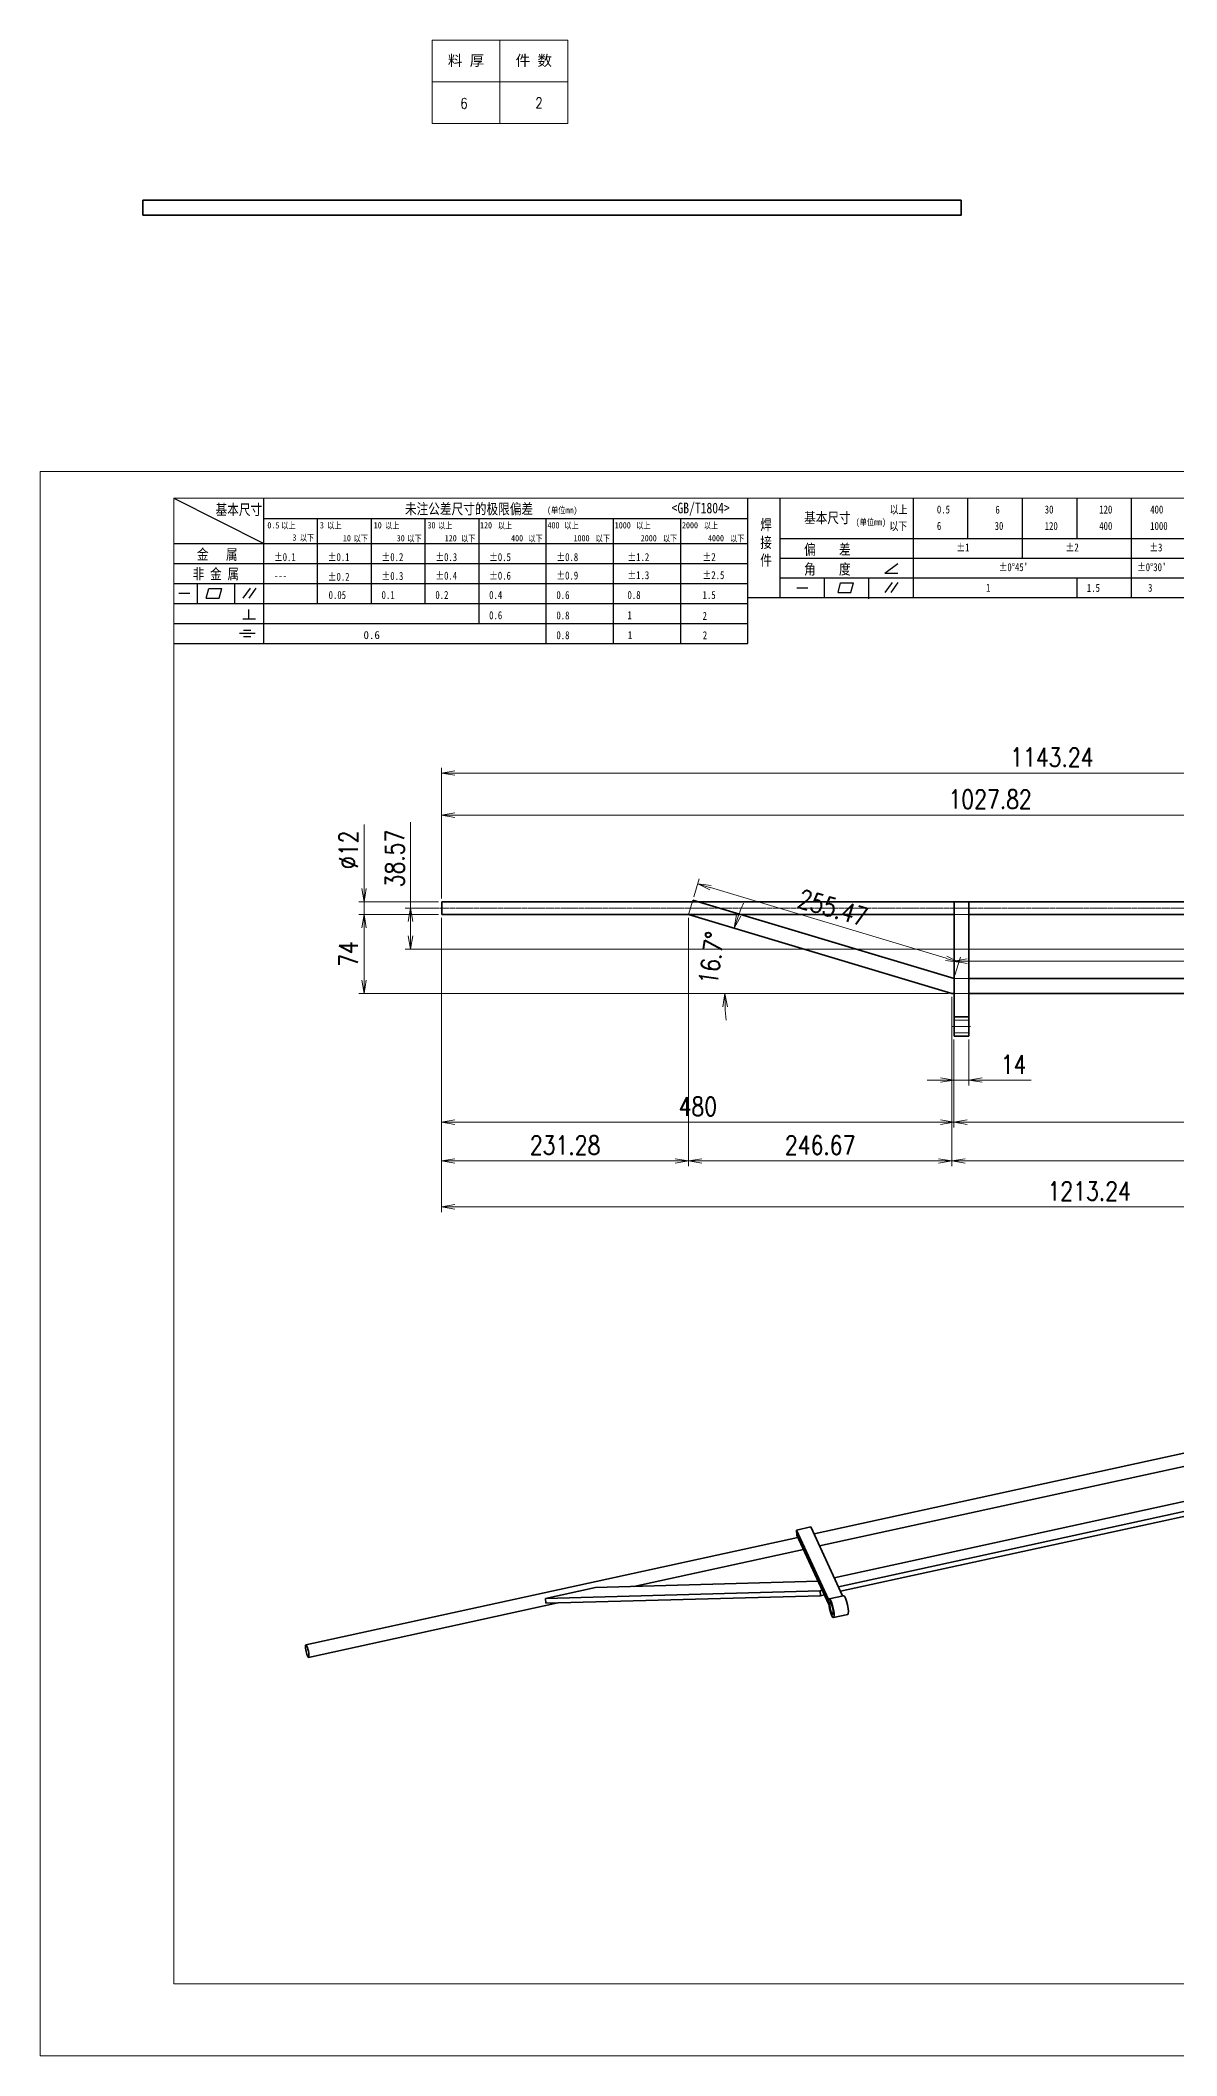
# Model space of a CAD drawing. Header units: millimetres. Extents: x 83639 to 85739, y 1568 to 3511.
# Drawn here: x 83639 to 84703, y 1568 to 3457 of the extents above; entities that cross this region are included whole.
import ezdxf
from ezdxf.enums import TextEntityAlignment as Align

# ---------------------------------------------------------------- set-up
doc = ezdxf.new("R2010")
doc.units = ezdxf.units.MM
doc.header["$LTSCALE"] = 0.5
doc.linetypes.add('AM_ISO02W050x2', pattern=[3.75, 3, -0.75])
doc.linetypes.add('AM_ISO08W050x2', pattern=[9, 6, -0.75, 1.5, -0.75])
for name, color, linetype, lineweight in [('中心线', 2, 'AM_ISO08W050x2', 18), ('图框', 7, 'Continuous', 18), ('标注线', 3, 'Continuous', 18), ('检图用', 1, 'Continuous', 100), ('粗实线', 7, 'Continuous', 35), ('虚线', 1, 'AM_ISO02W050x2', 18)]:
    doc.layers.add(name, color=color, linetype=linetype, lineweight=lineweight)
doc.layers.add('图\\M+19E79\\M+195B6\\M+18E9A', color=7, linetype='Continuous')
doc.layers.add('打印-禁用', color=7, linetype='Continuous', lineweight=15, plot=False)
doc.styles.add('DIM', font='romans.shx', dxfattribs={"width": 0.8, "bigfont": 'bigfont.shx'})
doc.styles.get("Standard").update_dxf_attribs({"font": 'simplex.shx'})
doc.styles.add('国标', font='simfang.ttf', dxfattribs={"width": 0.8})
doc.dimstyles.new('DEH 1-5', dxfattribs={"dimscale": 5, "dimtxt": 3.5, "dimasz": 2.5, "dimexe": 1, "dimexo": 0.625, "dimgap": 1.2, "dimtad": 1, "dimdsep": 46, "dimtxsty": 'DIM', "dimblk": 'OPEN', "dimcen": 0, "dimclrd": 8, "dimclre": 8, "dimclrt": 2, "dimazin": 2, "dimtfac": 0.5, "dimtofl": 0, "dimtmove": 0, "dimatfit": 3, "dimldrblk": 'OPEN', "dimfxl": 0, "dimtolj": 2, "dimlwd": 18, "dimlwe": 13, "dimarcsym": 0})
doc.dimstyles.new('DEH 1-5$0', dxfattribs={"dimscale": 5, "dimtxt": 3.5, "dimasz": 2.5, "dimexe": 1, "dimexo": 0.625, "dimgap": 1.2, "dimtad": 1, "dimdsep": 46, "dimtxsty": 'DIM', "dimblk": 'OPEN', "dimcen": 0, "dimclrd": 8, "dimclre": 8, "dimclrt": 2, "dimazin": 2, "dimtfac": 0.5, "dimtmove": 0, "dimatfit": 3, "dimldrblk": 'OPEN', "dimfxl": 0, "dimtolj": 2, "dimlwd": 13, "dimlwe": 13, "dimarcsym": 0})

# ---------------------------------------------------------------- blocks, each defined once
blk = doc.blocks.new('DEH-PART-A3-1')
at = {"layer": '图\\M+19E79\\M+195B6\\M+18E9A', "color": 9}
for p, q in [((25, 292), (41.88, 283.54)), ((41.88, 264.79), (41.88, 292)), ((132.6, 264.79), (132.6, 292)), ((138.6, 273.38), (138.6, 292)), ((163.6, 284.48), (163.6, 292)), ((173.82, 284.48), (173.82, 292)), ((184.04, 284.48), (184.04, 292)), ((194.26, 284.48), (194.26, 292)), ((204.48, 284.48), (204.48, 292)), ((41.88, 288.22), (132.6, 288.22)), ((51.96, 272.29), (51.96, 288.22)), ((62.04, 272.29), (62.04, 288.22)), ((72.12, 272.29), (72.12, 288.22)), ((82.2, 268.54), (82.2, 288.22)), ((94.8, 264.79), (94.8, 288.22)), ((107.4, 264.79), (107.4, 288.22)), ((120, 264.79), (120, 288.22)), ((25, 283.54), (132.6, 283.54)), ((138.6, 284.48), (255.6, 284.48)), ((163.6, 273.38), (163.6, 284.48)), ((184.04, 280.78), (184.04, 284.48)), ((204.48, 273.38), (204.48, 284.48)), ((25, 279.79), (132.6, 279.79)), ((138.6, 280.78), (255.6, 280.78)), ((158.26, 277.95), (160.66, 279.8)), ((25, 276.04), (132.6, 276.04)), ((29.43, 272.34), (29.43, 276.04)), ((36.42, 272.34), (36.42, 276.04)), ((138.6, 277.08), (255.6, 277.08)), ((146.93, 273.38), (146.93, 277.08)), ((149.48, 274.34), (149.96, 276.13)), ((149.96, 276.13), (152.37, 276.13)), ((151.9, 274.34), (152.37, 276.13)), ((155.26, 273.38), (155.26, 277.08)), ((158.26, 277.95), (160.66, 277.95)), ((158.32, 274.34), (159.66, 276.2)), ((159.4, 274.34), (160.74, 276.2)), ((194.26, 273.38), (194.26, 277.08)), ((25, 272.29), (132.6, 272.29)), ((25.94, 274.19), (28, 274.19)), ((31.1, 273.3), (31.58, 275.09)), ((31.1, 273.3), (33.51, 273.3)), ((31.58, 275.09), (33.99, 275.09)), ((33.51, 273.3), (33.99, 275.09)), ((38.03, 273.3), (39.36, 275.16)), ((39.11, 273.3), (40.45, 275.16)), ((132.6, 273.38), (255.6, 273.38)), ((141.77, 275.23), (143.83, 275.23)), ((149.48, 274.34), (151.9, 274.34)), ((155.26, 273.13), (155.26, 273.38)), ((25, 268.54), (132.6, 268.54)), ((37.93, 269.41), (40.32, 269.41)), ((39.09, 269.41), (39.09, 271.18)), ((25, 264.79), (132.6, 264.79)), ((37.3, 266.69), (40.28, 266.69)), ((38.08, 267.29), (39.43, 267.29)), ((38.08, 266.09), (39.44, 266.09))]:
    blk.add_line(p, q, dxfattribs=at)
at = {"layer": '图框', "linetype": 'Continuous'}
for p, q in [((25, 292), (25, 13.5)), ((415, 292), (25, 292)), ((25, 13.5), (415, 13.5))]:
    blk.add_line(p, q, dxfattribs=at)
at = {"layer": '打印-禁用', "linetype": 'Continuous'}
for p, q in [((0, 297), (0, 0)), ((420, 297), (0, 297)), ((0, 0), (420, 0))]:
    blk.add_line(p, q, dxfattribs=at)
at = {"layer": '图\\M+19E79\\M+195B6\\M+18E9A', "color": 9, "style": '国标', "width": 0.8}
for s, height, p in [('基本尺寸', 2, (32.84, 288.88)), ('未注公差尺寸的极限偏差', 2, (68.32, 289.02)), ('<GB/T1804>', 2, (118.29, 289.19)), ('30', 1.2, (72.55, 286.35)), ('基本尺寸', 2, (143.11, 287.36)), ('以下', 1.5, (159.09, 286.03)), ('以上', 1.5, (159.15, 289.13)), ('0.5', 1.5, (168, 289.16)), ('6', 1.5, (168, 286.08)), ('30', 1.5, (178.82, 286.07)), ('6', 1.5, (178.96, 289.12)), ('30', 1.5, (188.2, 289.15)), ('120', 1.5, (188.2, 286.06)), ('400', 1.5, (198.42, 286.06)), ('120', 1.5, (198.42, 289.15)), ('400', 1.5, (207.97, 289.15)), ('1000', 1.5, (207.97, 286.06)), ('偏    差', 2, (143.11, 281.42)), ('±1', 1.5, (171.67, 282.04)), ('±2', 1.5, (192.12, 282.04)), ('±3', 1.5, (207.8, 282.04)), ('金   属', 2, (29.33, 280.48)), ('±0.1', 1.5, (43.78, 280.23)), ('±0.1', 1.5, (53.86, 280.23)), ('±0.2', 1.5, (63.94, 280.23)), ('±0.3', 1.5, (74.02, 280.23)), ('±0.5', 1.5, (84.1, 280.23)), ('±0.8', 1.5, (96.7, 280.23)), ('±1.2', 1.5, (110.02, 280.23)), ('±2', 1.5, (124.09, 280.23)), ('角    度', 2, (143.11, 277.72)), ("±0%%D45'", 1.5, (179.57, 278.34)), ("±0%%D30'", 1.5, (205.49, 278.34)), ('非 金 属', 2, (28.53, 276.82)), ('---', 1.5, (43.78, 276.81)), ('±0.2', 1.5, (53.86, 276.54)), ('±0.3', 1.5, (63.94, 276.69)), ('±0.4', 1.5, (74.02, 276.75)), ('±0.6', 1.5, (84.1, 276.75)), ('±0.9', 1.5, (96.7, 276.78)), ('±1.3', 1.5, (110.02, 276.84)), ('±2.5', 1.5, (124.09, 276.85)), ('1', 1.5, (177.2, 274.48)), ('1.5', 1.5, (196.1, 274.45)), ('3', 1.5, (207.56, 274.48)), ('0.1', 1.5, (63.94, 273.12)), ('0.2', 1.5, (74.02, 273.13)), ('0.4', 1.5, (84.1, 273.13)), ('0.6', 1.5, (96.7, 273.11)), ('0.8', 1.5, (110.02, 273.13)), ('1.5', 1.5, (124.09, 273.12)), ('0.6', 1.5, (84.1, 269.33)), ('0.8', 1.5, (96.7, 269.3)), ('1', 1.5, (110.02, 269.34)), ('2', 1.5, (124.09, 269.2)), ('0.8', 1.5, (96.7, 265.59)), ('1', 1.5, (110.1, 265.6)), ('2', 1.5, (124.13, 265.57))]:
    blk.add_text(s, height=height, dxfattribs=at).set_placement(p)
at = {"layer": '图\\M+19E79\\M+195B6\\M+18E9A', "color": 9, "lineweight": 15, "style": '国标', "width": 0.8}
for s, p in [('0.5', (42.54, 286.35)), ('以上', (45.15, 286.3)), ('3', (52.39, 286.35)), ('以上', (53.76, 286.3)), ('10', (62.47, 286.35)), ('以上', (64.6, 286.3)), ('以上', (74.53, 286.3)), ('120', (82.39, 286.35)), ('以上', (85.72, 286.3)), ('400', (95.03, 286.35)), ('(单位mm)', (94.95, 289.19)), ('以上', (98.19, 286.3)), ('1000', (107.63, 286.35)), ('以上', (111.67, 286.3)), ('2000', (120.23, 286.35)), ('以上', (124.31, 286.3)), ('(单位mm)', (152.78, 286.95)), ('3', (47.24, 284.06)), ('以下', (48.61, 284.01)), ('10', (56.7, 283.92)), ('以下', (58.69, 283.87)), ('30', (66.78, 283.92)), ('以下', (68.77, 283.87)), ('120', (75.77, 283.92)), ('以下', (78.85, 283.87)), ('400', (88.21, 283.92)), ('以下', (91.45, 283.87)), ('1000', (99.92, 283.92)), ('以下', (104.05, 283.87)), ('2000', (112.5, 283.92)), ('以下', (116.65, 283.87)), ('4000', (125.1, 283.92)), ('以下', (129.25, 283.87))]:
    blk.add_text(s, height=1.2, dxfattribs=at).set_placement(p)
at = {"layer": '图\\M+19E79\\M+195B6\\M+18E9A', "color": 9, "lineweight": 13, "style": '国标'}
blk.add_text('0.6', height=1.5, dxfattribs=at).set_placement((60.56, 265.61))
at = {"layer": '图\\M+19E79\\M+195B6\\M+18E9A', "color": 9, "style": '国标'}
for s, insert, char_height, width, attachment_point in [('焊\\P接\\P件', (134.9, 288.05), 2, 3.1877, 1), ('0.05', (54.02, 273.09), 1.5, 5.1982, 7)]:
    blk.add_mtext(s, dxfattribs=dict(at, insert=insert, char_height=char_height, width=width, attachment_point=attachment_point))
blk = doc.blocks.new('_Open')
at = {"color": 0, "linetype": 'ByBlock', "lineweight": -2}
for p, q in [((-1, 0.17), (0, 0)), ((-1, -0.17), (0, 0)), ((0, 0), (-1, 0))]:
    blk.add_line(p, q, dxfattribs=at)
blk = doc.blocks.new('*D9')
at = {"layer": 'Defpoints', "color": 0, "transparency": 16777216}
for p in [(84494.6, 2523.9), (84508.6, 2523.9), (84508.6, 2482.7)]:
    blk.add_point(p, dxfattribs=at)
at = {"layer": '标注线', "color": 8, "lineweight": 13, "transparency": 16777216}
for p, q in [((84494.6, 2520.8), (84494.6, 2477.7)), ((84508.6, 2520.8), (84508.6, 2477.7)), ((84482.1, 2482.7), (84469.6, 2482.7)), ((84494.6, 2482.7), (84508.6, 2482.7)), ((84521.1, 2482.7), (84567, 2482.7))]:
    blk.add_line(p, q, dxfattribs=at)
at = {"layer": '标注线', "color": 8, "lineweight": 13, "transparency": 16777216, "xscale": 12.5, "yscale": 12.5, "zscale": 12.5}
blk.add_blockref('_Open', (84494.6, 2482.7), dxfattribs=at)
at = {"layer": '标注线', "color": 8, "lineweight": 13, "transparency": 16777216, "xscale": 12.5, "yscale": 12.5, "zscale": 12.5, "rotation": 180}
blk.add_blockref('_Open', (84508.6, 2482.7), dxfattribs=at)
at = {"layer": '标注线', "color": 2, "transparency": 16777216, "insert": (84550.3, 2497.4), "char_height": 17.5, "attachment_point": 5, "style": 'DIM'}
blk.add_mtext('\\A2;14', dxfattribs=at)
blk = doc.blocks.new('*D15')
at = {"layer": 'Defpoints', "color": 0, "transparency": 16777216}
for p in [(84014.6, 2637.9), (84494.6, 2523.9), (84494.6, 2443.2)]:
    blk.add_point(p, dxfattribs=at)
at = {"layer": '标注线', "color": 8, "lineweight": 13, "transparency": 16777216}
for p, q in [((84014.6, 2634.8), (84014.6, 2438.2)), ((84494.6, 2520.8), (84494.6, 2438.2)), ((84027.1, 2443.2), (84482.1, 2443.2))]:
    blk.add_line(p, q, dxfattribs=at)
at = {"layer": '标注线', "color": 8, "lineweight": 13, "transparency": 16777216, "xscale": 12.5, "yscale": 12.5, "zscale": 12.5, "rotation": 180}
blk.add_blockref('_Open', (84014.6, 2443.2), dxfattribs=at)
at = {"layer": '标注线', "color": 8, "lineweight": 13, "transparency": 16777216, "xscale": 12.5, "yscale": 12.5, "zscale": 12.5}
blk.add_blockref('_Open', (84494.6, 2443.2), dxfattribs=at)
at = {"layer": '标注线', "color": 2, "transparency": 16777216, "insert": (84254.6, 2457.9), "char_height": 17.5, "attachment_point": 5, "style": 'DIM'}
blk.add_mtext('\\A2;480', dxfattribs=at)
blk = doc.blocks.new('*D16')
at = {"layer": 'Defpoints', "color": 0, "transparency": 16777216}
for p in [(84494.6, 2523.9), (84994.6, 2523.9), (84994.6, 2443.2)]:
    blk.add_point(p, dxfattribs=at)
at = {"layer": '标注线', "color": 8, "lineweight": 13, "transparency": 16777216}
for p, q in [((84494.6, 2520.8), (84494.6, 2438.2)), ((84994.6, 2520.8), (84994.6, 2438.2)), ((84507.1, 2443.2), (84982.1, 2443.2))]:
    blk.add_line(p, q, dxfattribs=at)
at = {"layer": '标注线', "color": 8, "lineweight": 13, "transparency": 16777216, "xscale": 12.5, "yscale": 12.5, "zscale": 12.5, "rotation": 180}
blk.add_blockref('_Open', (84494.6, 2443.2), dxfattribs=at)
at = {"layer": '标注线', "color": 8, "lineweight": 13, "transparency": 16777216, "xscale": 12.5, "yscale": 12.5, "zscale": 12.5}
blk.add_blockref('_Open', (84994.6, 2443.2), dxfattribs=at)
at = {"layer": '标注线', "color": 2, "transparency": 16777216, "insert": (84744.6, 2457.9), "char_height": 17.5, "attachment_point": 5, "style": 'DIM'}
blk.add_mtext('\\A2;500', dxfattribs=at)
blk = doc.blocks.new('*D18')
at = {"layer": 'Defpoints', "color": 0, "transparency": 16777216}
for p in [(84014.6, 2637.9), (85227.9, 2600.4), (85227.9, 2363.8)]:
    blk.add_point(p, dxfattribs=at)
at = {"layer": '标注线', "color": 8, "lineweight": 13, "transparency": 16777216}
for p, q in [((84014.6, 2634.8), (84014.6, 2358.8)), ((85227.9, 2597.3), (85227.9, 2358.8)), ((84027.1, 2363.8), (85215.4, 2363.8))]:
    blk.add_line(p, q, dxfattribs=at)
at = {"layer": '标注线', "color": 8, "lineweight": 13, "transparency": 16777216, "xscale": 12.5, "yscale": 12.5, "zscale": 12.5, "rotation": 180}
blk.add_blockref('_Open', (84014.6, 2363.8), dxfattribs=at)
at = {"layer": '标注线', "color": 8, "lineweight": 13, "transparency": 16777216, "xscale": 12.5, "yscale": 12.5, "zscale": 12.5}
blk.add_blockref('_Open', (85227.9, 2363.8), dxfattribs=at)
at = {"layer": '标注线', "color": 2, "transparency": 16777216, "insert": (84621.3, 2378.6), "char_height": 17.5, "attachment_point": 5, "style": 'DIM'}
blk.add_mtext('\\A2;1213.24', dxfattribs=at)
blk = doc.blocks.new('*D24')
at = {"layer": 'Defpoints', "color": 0, "transparency": 16777216}
for p in [(83941.9, 2649.9), (84014.6, 2649.9), (84014.6, 2637.9)]:
    blk.add_point(p, dxfattribs=at)
at = {"layer": '标注线', "color": 8, "lineweight": 13, "transparency": 16777216}
for p, q in [((83941.9, 2662.4), (83941.9, 2722.2)), ((84011.5, 2649.9), (83936.9, 2649.9)), ((83941.9, 2637.9), (83941.9, 2649.9)), ((84011.5, 2637.9), (83936.9, 2637.9)), ((83941.9, 2625.4), (83941.9, 2612.9))]:
    blk.add_line(p, q, dxfattribs=at)
at = {"layer": '标注线', "color": 8, "lineweight": 13, "transparency": 16777216, "xscale": 12.5, "yscale": 12.5, "zscale": 12.5}
for p, rotation in [((83941.9, 2649.9), 270), ((83941.9, 2637.9), 90)]:
    blk.add_blockref('_Open', p, dxfattribs=dict(at, rotation=rotation))
at = {"layer": '标注线', "color": 2, "transparency": 16777216, "insert": (83927.2, 2698.6), "char_height": 17.5, "attachment_point": 5, "rotation": 90, "style": 'DIM'}
blk.add_mtext('\\A2;%%c12', dxfattribs=at)
blk = doc.blocks.new('*D25')
at = {"layer": 'Defpoints', "color": 0, "transparency": 16777216}
for p in [(84492.6, 2563.9), (85003.6, 2563.9), (85003.6, 2406.8)]:
    blk.add_point(p, dxfattribs=at)
at = {"layer": '标注线', "color": 8, "lineweight": 13, "transparency": 16777216}
for p, q in [((84492.6, 2560.8), (84492.6, 2401.8)), ((85003.6, 2560.8), (85003.6, 2401.8)), ((84505.1, 2406.8), (84991.1, 2406.8))]:
    blk.add_line(p, q, dxfattribs=at)
at = {"layer": '标注线', "color": 8, "lineweight": 13, "transparency": 16777216, "xscale": 12.5, "yscale": 12.5, "zscale": 12.5, "rotation": 180}
blk.add_blockref('_Open', (84492.6, 2406.8), dxfattribs=at)
at = {"layer": '标注线', "color": 8, "lineweight": 13, "transparency": 16777216, "xscale": 12.5, "yscale": 12.5, "zscale": 12.5}
blk.add_blockref('_Open', (85003.6, 2406.8), dxfattribs=at)
at = {"layer": '标注线', "color": 2, "transparency": 16777216, "insert": (84748.1, 2421.6), "char_height": 17.5, "attachment_point": 5, "style": 'DIM'}
blk.add_mtext('\\A2;511.05', dxfattribs=at)
blk = doc.blocks.new('*D26')
at = {"layer": 'Defpoints', "color": 0, "transparency": 16777216}
for p in [(84245.9, 2637.9), (84492.6, 2563.9), (84492.6, 2406.8)]:
    blk.add_point(p, dxfattribs=at)
at = {"layer": '标注线', "color": 8, "lineweight": 13, "transparency": 16777216}
for p, q in [((84245.9, 2634.8), (84245.9, 2401.8)), ((84492.6, 2560.8), (84492.6, 2401.8)), ((84258.4, 2406.8), (84480.1, 2406.8))]:
    blk.add_line(p, q, dxfattribs=at)
at = {"layer": '标注线', "color": 8, "lineweight": 13, "transparency": 16777216, "xscale": 12.5, "yscale": 12.5, "zscale": 12.5, "rotation": 180}
blk.add_blockref('_Open', (84245.9, 2406.8), dxfattribs=at)
at = {"layer": '标注线', "color": 8, "lineweight": 13, "transparency": 16777216, "xscale": 12.5, "yscale": 12.5, "zscale": 12.5}
blk.add_blockref('_Open', (84492.6, 2406.8), dxfattribs=at)
at = {"layer": '标注线', "color": 2, "transparency": 16777216, "insert": (84369.2, 2421.6), "char_height": 17.5, "attachment_point": 5, "style": 'DIM'}
blk.add_mtext('\\A2;246.67', dxfattribs=at)
blk = doc.blocks.new('*D27')
at = {"layer": 'Defpoints', "color": 0, "transparency": 16777216}
for p in [(84014.6, 2637.9), (84245.9, 2637.9), (84245.9, 2406.8)]:
    blk.add_point(p, dxfattribs=at)
at = {"layer": '标注线', "color": 8, "lineweight": 13, "transparency": 16777216}
for p, q in [((84014.6, 2634.8), (84014.6, 2401.8)), ((84245.9, 2634.8), (84245.9, 2401.8)), ((84027.1, 2406.8), (84233.4, 2406.8))]:
    blk.add_line(p, q, dxfattribs=at)
at = {"layer": '标注线', "color": 8, "lineweight": 13, "transparency": 16777216, "xscale": 12.5, "yscale": 12.5, "zscale": 12.5, "rotation": 180}
blk.add_blockref('_Open', (84014.6, 2406.8), dxfattribs=at)
at = {"layer": '标注线', "color": 8, "lineweight": 13, "transparency": 16777216, "xscale": 12.5, "yscale": 12.5, "zscale": 12.5}
blk.add_blockref('_Open', (84245.9, 2406.8), dxfattribs=at)
at = {"layer": '标注线', "color": 2, "transparency": 16777216, "insert": (84130.3, 2421.6), "char_height": 17.5, "attachment_point": 5, "style": 'DIM'}
blk.add_mtext('\\A2;231.28', dxfattribs=at)
blk = doc.blocks.new('*D38')
at = {"layer": 'Defpoints', "color": 0, "transparency": 16777216}
for p in [(84014.6, 2731.1), (84014.6, 2649.9), (85042.5, 2637.9)]:
    blk.add_point(p, dxfattribs=at)
at = {"layer": '标注线', "color": 8, "lineweight": 13, "transparency": 16777216}
for p, q in [((84014.6, 2653), (84014.6, 2736.1)), ((85030, 2731.1), (84027.1, 2731.1)), ((85042.5, 2641), (85042.5, 2736.1))]:
    blk.add_line(p, q, dxfattribs=at)
at = {"layer": '标注线', "color": 8, "lineweight": 13, "transparency": 16777216, "xscale": 12.5, "yscale": 12.5, "zscale": 12.5, "rotation": 180}
blk.add_blockref('_Open', (84014.6, 2731.1), dxfattribs=at)
at = {"layer": '标注线', "color": 8, "lineweight": 13, "transparency": 16777216, "xscale": 12.5, "yscale": 12.5, "zscale": 12.5}
blk.add_blockref('_Open', (85042.5, 2731.1), dxfattribs=at)
at = {"layer": '标注线', "color": 2, "transparency": 16777216, "insert": (84528.5, 2745.9), "char_height": 17.5, "attachment_point": 5, "style": 'DIM'}
blk.add_mtext('\\A2;1027.82', dxfattribs=at)
blk = doc.blocks.new('*D40')
at = {"layer": 'Defpoints', "color": 0, "transparency": 16777216}
for p in [(83985.5, 2643.9), (84014.6, 2643.9), (85084.9, 2605.3)]:
    blk.add_point(p, dxfattribs=at)
at = {"layer": '标注线', "color": 8, "lineweight": 13, "transparency": 16777216}
for p, q in [((83985.5, 2643.9), (83985.5, 2724.4)), ((84011.5, 2643.9), (83980.5, 2643.9)), ((83985.5, 2617.8), (83985.5, 2631.4)), ((85081.8, 2605.3), (83980.5, 2605.3))]:
    blk.add_line(p, q, dxfattribs=at)
at = {"layer": '标注线', "color": 8, "lineweight": 13, "transparency": 16777216, "xscale": 12.5, "yscale": 12.5, "zscale": 12.5}
for p, rotation in [((83985.5, 2643.9), 90), ((83985.5, 2605.3), 270)]:
    blk.add_blockref('_Open', p, dxfattribs=dict(at, rotation=rotation))
at = {"layer": '标注线', "color": 2, "transparency": 16777216, "insert": (83970.7, 2690.4), "char_height": 17.5, "attachment_point": 5, "rotation": 90, "style": 'DIM'}
blk.add_mtext('\\A2;38.57', dxfattribs=at)
blk = doc.blocks.new('*D41')
at = {"layer": 'Defpoints', "color": 0, "transparency": 16777216}
for p in [(85157.9, 2770.5), (85157.9, 2734.3), (84014.6, 2649.9)]:
    blk.add_point(p, dxfattribs=at)
at = {"layer": '标注线', "color": 8, "lineweight": 13, "transparency": 16777216}
for p, q in [((84014.6, 2653), (84014.6, 2775.5)), ((84027.1, 2770.5), (85145.4, 2770.5)), ((85157.9, 2737.5), (85157.9, 2775.5))]:
    blk.add_line(p, q, dxfattribs=at)
at = {"layer": '标注线', "color": 8, "lineweight": 13, "transparency": 16777216, "xscale": 12.5, "yscale": 12.5, "zscale": 12.5, "rotation": 180}
blk.add_blockref('_Open', (84014.6, 2770.5), dxfattribs=at)
at = {"layer": '标注线', "color": 8, "lineweight": 13, "transparency": 16777216, "xscale": 12.5, "yscale": 12.5, "zscale": 12.5}
blk.add_blockref('_Open', (85157.9, 2770.5), dxfattribs=at)
at = {"layer": '标注线', "color": 2, "transparency": 16777216, "insert": (84586.3, 2785.3), "char_height": 17.5, "attachment_point": 5, "style": 'DIM'}
blk.add_mtext('\\A2;1143.24', dxfattribs=at)
blk = doc.blocks.new('*D42')
at = {"layer": 'Defpoints', "color": 0, "transparency": 16777216}
for p in [(84245.9, 2637.9), (84283.8, 2605), (84492.6, 2563.9), (84492.6, 2563.9), (84494.6, 2563.9)]:
    blk.add_point(p, dxfattribs=at)
at = {"layer": '标注线', "color": 8, "lineweight": 13, "transparency": 16777216}
blk.add_line((84489.5, 2563.9), (84274.8, 2563.9), dxfattribs=at)
at = {"layer": '标注线', "color": 8, "lineweight": 18, "transparency": 16777216}
for start, end in [(156.5679, 159.9343), (183.3664, 186.7329)]:
    blk.add_arc((84492.6, 2563.9), 212.8, start, end, dxfattribs=at)
at = {"layer": '标注线', "color": 8, "lineweight": 18, "transparency": 16777216, "xscale": 12.5, "yscale": 12.5, "zscale": 12.5}
for p, rotation in [((84288.8, 2625.1), 251.6175325570507), ((84279.8, 2563.9), 91.68322320897835)]:
    blk.add_blockref('_Open', p, dxfattribs=dict(at, rotation=rotation))
at = {"layer": '标注线', "color": 2, "transparency": 16777216, "insert": (84267.5, 2597), "char_height": 17.5, "attachment_point": 5, "rotation": 81.6504, "style": 'DIM'}
blk.add_mtext('\\A2;16.7°', dxfattribs=at)
blk = doc.blocks.new('*D46')
at = {"layer": 'Defpoints', "color": 0, "transparency": 16777216}
for p in [(84014.6, 2637.9), (83941.9, 2563.9), (84492.6, 2563.9)]:
    blk.add_point(p, dxfattribs=at)
at = {"layer": '标注线', "color": 8, "lineweight": 13, "transparency": 16777216}
for p, q in [((84011.5, 2637.9), (83936.9, 2637.9)), ((83941.9, 2625.4), (83941.9, 2576.4)), ((84489.5, 2563.9), (83936.9, 2563.9))]:
    blk.add_line(p, q, dxfattribs=at)
at = {"layer": '标注线', "color": 8, "lineweight": 13, "transparency": 16777216, "xscale": 12.5, "yscale": 12.5, "zscale": 12.5}
for p, rotation in [((83941.9, 2637.9), 90), ((83941.9, 2563.9), 270)]:
    blk.add_blockref('_Open', p, dxfattribs=dict(at, rotation=rotation))
at = {"layer": '标注线', "color": 2, "transparency": 16777216, "insert": (83927.2, 2600.9), "char_height": 17.5, "attachment_point": 5, "rotation": 90, "style": 'DIM'}
blk.add_mtext('\\A2;74', dxfattribs=at)
blk = doc.blocks.new('*D47')
at = {"layer": 'Defpoints', "color": 0, "transparency": 16777216}
for p in [(84249.9, 2651.3), (84499.2, 2593.2), (84494.6, 2577.9)]:
    blk.add_point(p, dxfattribs=at)
at = {"layer": '标注线', "color": 8, "lineweight": 13, "transparency": 16777216}
for p, q in [((84250.8, 2654.3), (84256, 2671.4)), ((84266.5, 2663.1), (84487.3, 2596.8)), ((84495.5, 2580.9), (84500.7, 2598))]:
    blk.add_line(p, q, dxfattribs=at)
at = {"layer": '标注线', "color": 8, "lineweight": 13, "transparency": 16777216, "xscale": 12.5, "yscale": 12.5, "zscale": 12.5}
for p, rotation in [((84254.5, 2666.6), 163.3007557660218), ((84499.2, 2593.2), 343.3007557660217)]:
    blk.add_blockref('_Open', p, dxfattribs=dict(at, rotation=rotation))
at = {"layer": '标注线', "color": 2, "transparency": 16777216, "insert": (84381.1, 2644.1), "char_height": 17.5, "attachment_point": 5, "rotation": 343.3008, "style": 'DIM'}
blk.add_mtext('\\A2;255.47', dxfattribs=at)
blk = doc.blocks.new('*D48')
at = {"layer": 'Defpoints', "color": 0, "transparency": 16777216}
for p in [(85003.6, 2594.1), (84494.6, 2577.9), (85003.6, 2577.9)]:
    blk.add_point(p, dxfattribs=at)
at = {"layer": '标注线', "color": 8, "lineweight": 13, "transparency": 16777216}
for p, q in [((84494.6, 2581), (84494.6, 2599.1)), ((84507.1, 2594.1), (84991.1, 2594.1)), ((85003.6, 2581), (85003.6, 2599.1))]:
    blk.add_line(p, q, dxfattribs=at)
at = {"layer": '标注线', "color": 8, "lineweight": 13, "transparency": 16777216, "xscale": 12.5, "yscale": 12.5, "zscale": 12.5, "rotation": 180}
blk.add_blockref('_Open', (84494.6, 2594.1), dxfattribs=at)
at = {"layer": '标注线', "color": 8, "lineweight": 13, "transparency": 16777216, "xscale": 12.5, "yscale": 12.5, "zscale": 12.5}
blk.add_blockref('_Open', (85003.6, 2594.1), dxfattribs=at)
at = {"layer": '标注线', "color": 2, "transparency": 16777216, "insert": (84749.1, 2608.9), "char_height": 17.5, "attachment_point": 5, "style": 'DIM'}
blk.add_mtext('\\A2;509', dxfattribs=at)
blk = doc.blocks.new('*T49')
at = {"color": 0, "linetype": 'ByBlock', "lineweight": -2, "transparency": 16777216}
for p, q in [((0, 0), (127, 0)), ((0, 0), (0, -78)), ((63.5, 0), (63.5, -78)), ((127, 0), (127, -78)), ((0, -39), (127, -39)), ((0, -78), (127, -78))]:
    blk.add_line(p, q, dxfattribs=at)
at = {"color": 0, "transparency": 16777216, "char_height": 10, "width": 60.5, "attachment_point": 5}
for s, insert in [('{\\fSimSun|b0|i0|c134|p2;料 厚}', (31.75, -19.5)), ('{\\fSimSun|b0|i0|c134|p2;件 数}', (95.25, -19.5))]:
    blk.add_mtext(s, dxfattribs=dict(at, insert=insert))
blk = doc.blocks.new('拆图参数')
blk.add_blockref('*T49', (-63.5, 78))
at = {"style": 'DIM', "width": 0.8}
blk.add_attdef('6', text='', height=10, dxfattribs=at).set_placement((-37.1, 18.9), align=Align.MIDDLE_LEFT)
blk.add_attdef('1', text='', height=10, dxfattribs=at).set_placement((36.6, 19.3), align=Align.MIDDLE_CENTER)

msp = doc.modelspace()

# ---------------------------------------------------------------- linework, layer by layer
at = {"layer": '中心线'}
msp.add_line((84000.424, 2643.914), (85073.456, 2643.914), dxfattribs=at)
at = {"layer": '中心线', "ltscale": 0.42002}
msp.add_line((84510.034, 2532.914), (84493.233, 2532.914), dxfattribs=at)
at = {"layer": '标注线'}
msp.add_line((84245.913, 2637.914), (84249.935, 2651.323), dxfattribs=at)
at = {"layer": '粗实线', "ltscale": 0.15}
for p, q in [((84014.634, 2643.914), (84014.634, 2649.914)), ((84014.634, 2637.914), (84014.634, 2643.914))]:
    msp.add_line(p, q, dxfattribs=at)
at = {"layer": '粗实线'}
for p, q in [((84014.634, 2649.914), (85037.355, 2649.914)), ((84494.634, 2577.914), (84249.935, 2651.323)), ((84494.634, 2541.914), (84494.634, 2649.914)), ((84508.634, 2541.914), (84508.634, 2649.914)), ((84014.634, 2637.914), (84494.634, 2637.914)), ((84294.634, 2637.914), (84245.913, 2637.914)), ((84492.579, 2563.914), (84245.913, 2637.914)), ((84508.634, 2637.914), (84994.634, 2637.914)), ((84994.634, 2577.914), (84508.634, 2577.914)), ((84508.634, 2563.914), (84994.634, 2563.914)), ((84363.507, 2057.183), (84828.186, 2158.665)), ((84368.651, 2046.024), (84833.33, 2147.506)), ((84847.141, 2117.546), (84382.462, 2016.065)), ((84386.353, 2007.625), (84851.031, 2109.107)), ((84388.311, 2003.376), (84852.99, 2104.858)), ((84377.073, 1995.677), (84347.06, 2060.784)), ((84390.293, 1999.076), (84360.495, 2063.718)), ((83887.353, 1953.195), (84348.376, 2053.879)), ((84194.553, 2008.002), (84353.52, 2042.719)), ((84347.322, 2056.165), (84377.335, 1991.058)), ((84158.733, 2007.016), (84111.979, 1996.805)), ((84369.249, 2003.89), (84111.979, 1996.805)), ((84367.331, 2012.76), (84158.733, 2007.016)), ((83889.914, 1941.472), (84123.559, 1992.498)), ((84369.511, 1999.271), (84112.24, 1992.186))]:
    msp.add_line(p, q, dxfattribs=at)
at = {"layer": '粗实线', "ltscale": 0.35}
for p, q in [((84508.634, 2649.914), (84494.634, 2649.914)), ((84508.634, 2541.914), (84494.634, 2541.914)), ((84508.634, 2523.914), (84494.634, 2523.914))]:
    msp.add_line(p, q, dxfattribs=at)
at = {"layer": '粗实线', "ltscale": 0.051369}
msp.add_line((84492.579, 2563.914), (84494.634, 2563.914), dxfattribs=at)
at = {"layer": '粗实线', "ltscale": 0.225}
for p, q in [((84494.634, 2541.914), (84494.634, 2532.914)), ((84494.634, 2532.914), (84494.634, 2523.914)), ((84508.634, 2541.914), (84508.634, 2532.914)), ((84508.634, 2532.914), (84508.634, 2523.914))]:
    msp.add_line(p, q, dxfattribs=at)
at = {"layer": '粗实线', "ltscale": 0.343783}
for p, q in [((84360.495, 2063.718), (84347.06, 2060.784)), ((84391.241, 1999.284), (84377.807, 1996.35)), ((84395.082, 1981.698), (84381.647, 1978.764))]:
    msp.add_line(p, q, dxfattribs=at)
at = {"layer": '粗实线', "ltscale": 0.115662}
for p, q in [((84347.06, 2060.784), (84347.322, 2056.165)), ((84369.249, 2003.89), (84369.511, 1999.271)), ((84111.979, 1996.805), (84112.24, 1992.186))]:
    msp.add_line(p, q, dxfattribs=at)
at = {"layer": '粗实线', "ltscale": 0.050457}
msp.add_line((84369.249, 2003.89), (84371.221, 2004.32), dxfattribs=at)
at = {"layer": '粗实线', "ltscale": 0.093875}
msp.add_line((84369.511, 1999.271), (84373.18, 2000.072), dxfattribs=at)
at = {"layer": '粗实线', "ltscale": 0.007618}
msp.add_line((84377.371, 1995.742), (84377.073, 1995.677), dxfattribs=at)
at = {"layer": '粗实线', "ltscale": 0.067469}
msp.add_line((84377.073, 1995.677), (84377.226, 1992.982), dxfattribs=at)
at = {"layer": '粗实线', "ltscale": 0.048192}
msp.add_line((84377.226, 1992.982), (84377.335, 1991.058), dxfattribs=at)
at = {"layer": '粗实线', "ltscale": 0.001769}
msp.add_line((84377.335, 1991.058), (84377.404, 1991.073), dxfattribs=at)
at = {"layer": '粗实线'}
msp.add_lwpolyline([(83734.723, 3293.446), (84501.193, 3293.446), (84501.193, 3307.446), (83734.723, 3307.446)], close=True, dxfattribs=at)
for centre, major_axis, start_param, end_param in [((84379.727, 1987.557), (-1.92, 8.793), 6.28316085, 9.4248171), ((84379.727, 1987.557), (-1.92, 8.793), 5.57789705, 6.28316085), ((84379.727, 1987.557), (1.28, -5.862), 3.14159203, 6.07789705), ((84379.727, 1987.557), (1.28, -5.862), 2.93630439, 3.14159203), ((84379.727, 1987.557), (-1.28, 5.862), 3.14159203, 6.07789705), ((84379.727, 1987.557), (-1.92, 8.793), 3.14163179, 5.57789705), ((84393.162, 1990.491), (-1.92, 8.793), 3.14163179, 6.28316085), ((84379.727, 1987.557), (-1.28, 5.862), 2.93630439, 3.14159203), ((83888.634, 1947.334), (1.28, -5.862), 3.14163179, 6.28322445), ((83888.634, 1947.334), (1.28, -5.862), 2.43630439, 3.14163179), ((83888.634, 1947.334), (1.28, -5.862), 0.00003914, 2.43630439)]:
    msp.add_ellipse(centre, major_axis=major_axis, ratio=0.18764012, start_param=start_param, end_param=end_param, dxfattribs=at)
at = {"layer": '虚线', "ltscale": 0.35}
for p, q in [((84494.634, 2637.914), (84508.634, 2637.914)), ((84508.634, 2577.914), (84494.634, 2577.914)), ((84494.634, 2563.914), (84508.634, 2563.914)), ((84508.634, 2541.914), (84494.634, 2541.914)), ((84508.634, 2538.914), (84494.634, 2538.914)), ((84508.634, 2526.914), (84494.634, 2526.914))]:
    msp.add_line(p, q, dxfattribs=at)

# ---------------------------------------------------------------- block references
at = {"layer": '标注线'}
msp.add_blockref('拆图参数', (84069.216, 3379.414), dxfattribs=at).add_auto_attribs({'1': '2', '6': '6'})
at = {"layer": '检图用', "color": 7, "xscale": 5, "yscale": 5, "zscale": 5}
msp.add_blockref('DEH-PART-A3-1', (83638.604, 1568.051), dxfattribs=at)

# ---------------------------------------------------------------- dimensions: what is measured, and where the dimension line sits
at = {"layer": '标注线'}
for base, p1, p2, picture, middle in [((85157.876, 2770.511), (84014.634, 2649.914), (85157.876, 2734.346), '*D41', (84586.255, 2785.261)), ((84014.634, 2731.131), (85042.45, 2637.914), (84014.634, 2649.914), '*D38', (84528.542, 2745.881)), ((84494.634, 2443.197), (84014.634, 2637.914), (84494.634, 2523.914), '*D15', (84254.634, 2457.947)), ((85227.876, 2363.843), (84014.634, 2637.914), (85227.876, 2600.426), '*D18', (84621.255, 2378.593)), ((84245.913, 2406.842), (84014.634, 2637.914), (84245.913, 2637.914), '*D27', (84130.273, 2421.592)), ((84492.579, 2406.842), (84245.913, 2637.914), (84492.579, 2563.914), '*D26', (84369.246, 2421.592)), ((85003.634, 2594.127), (84494.634, 2577.914), (85003.634, 2577.914), '*D48', (84749.134, 2608.877)), ((85003.634, 2406.8418), (84492.5792, 2563.9136), (85003.634, 2563.9136), '*D25', (84748.1066, 2421.5918)), ((84508.634, 2482.661), (84494.634, 2523.914), (84508.634, 2523.914), '*D9', (84550.301, 2497.411)), ((84994.634, 2443.197), (84494.634, 2523.914), (84994.634, 2523.914), '*D16', (84744.634, 2457.947))]:
    dim = msp.add_linear_dim(base=base, p1=p1, p2=p2, dimstyle='DEH 1-5$0', dxfattribs=at)
    dim.commit()
    dim.dimension.update_dxf_attribs({"geometry": picture, "text_midpoint": middle})
dim = msp.add_aligned_dim(p1=(84014.634, 2637.914), p2=(84014.634, 2649.914), distance=72.731, dimstyle='DEH 1-5$0', override={"dimpost": '%%c<>'}, dxfattribs=at)
dim.commit()
dim.dimension.update_dxf_attribs({"geometry": '*D24', "text_midpoint": (83927.153, 2698.58)})
for base, p1, p2, picture, middle in [((83985.493, 2643.914), (85084.876, 2605.346), (84014.634, 2643.914), '*D40', (83970.743, 2690.414)), ((83941.903, 2563.914), (84014.634, 2637.914), (84492.579, 2563.914), '*D46', (83927.153, 2600.914))]:
    dim = msp.add_linear_dim(base=base, p1=p1, p2=p2, angle=90, dimstyle='DEH 1-5$0', dxfattribs=at)
    dim.commit()
    dim.dimension.update_dxf_attribs({"geometry": picture, "text_midpoint": middle})
dim = msp.add_aligned_dim(p1=(84249.935, 2651.323), p2=(84494.634, 2577.914), distance=15.996, dimstyle='DEH 1-5$0', dxfattribs=at)
dim.commit()
dim.dimension.update_dxf_attribs({"geometry": '*D47', "text_midpoint": (84381.119, 2644.067)})
dim = msp.add_angular_dim_2l(base=(84283.807, 2604.997), line1=((84492.579, 2563.914), (84494.634, 2563.914)), line2=((84492.579, 2563.914), (84245.913, 2637.914)), dimstyle='DEH 1-5', dxfattribs=at)
dim.commit()
dim.dimension.update_dxf_attribs({"geometry": '*D42', "text_midpoint": (84267.465, 2596.953)})

doc.saveas('drawing.dxf')
